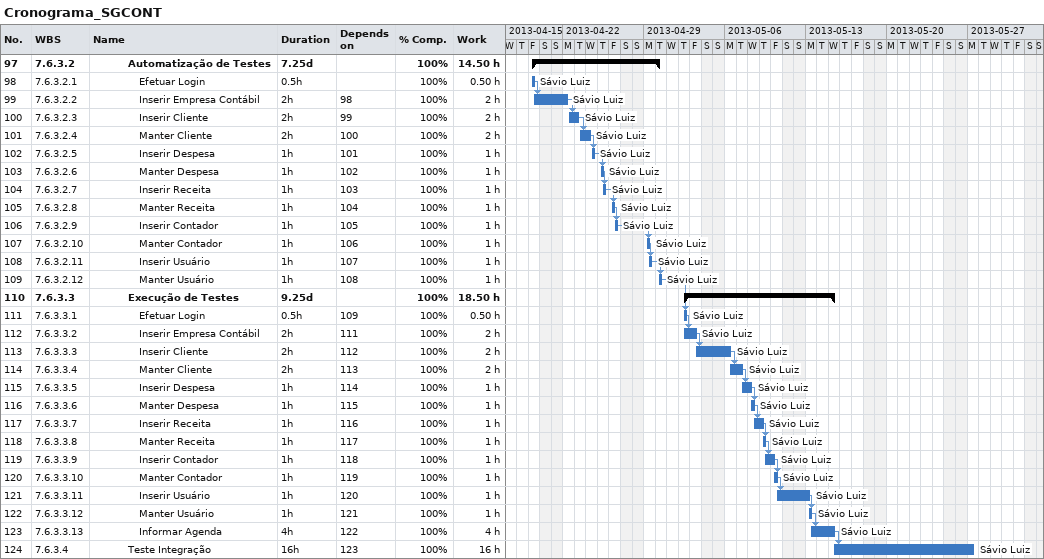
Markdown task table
Cronograma_SGCONT

| ID | WBS | Task | Duration | Start | Finish | Predecessors | Resources | % complete | Work (h) |
|---|---|---|---|---|---|---|---|---|---|
| 97 | 7.6.3.2 | **Automatização de Testes** | 7.25d | 2013-04-19 | 2013-04-30 |  |  | 100 | 14.50 |
| 98 | 7.6.3.2.1 | Efetuar Login | 0.5h | 2013-04-19 | 2013-04-19 |  | Sávio Luiz | 100 | 0.50 |
| 99 | 7.6.3.2.2 | Inserir Empresa Contábil | 2h | 2013-04-19 | 2013-04-22 | 98 | Sávio Luiz | 100 | 2 |
| 100 | 7.6.3.2.3 | Inserir Cliente | 2h | 2013-04-22 | 2013-04-23 | 99 | Sávio Luiz | 100 | 2 |
| 101 | 7.6.3.2.4 | Manter Cliente | 2h | 2013-04-23 | 2013-04-24 | 100 | Sávio Luiz | 100 | 2 |
| 102 | 7.6.3.2.5 | Inserir Despesa | 1h | 2013-04-24 | 2013-04-24 | 101 | Sávio Luiz | 100 | 1 |
| 103 | 7.6.3.2.6 | Manter Despesa | 1h | 2013-04-25 | 2013-04-25 | 102 | Sávio Luiz | 100 | 1 |
| 104 | 7.6.3.2.7 | Inserir Receita | 1h | 2013-04-25 | 2013-04-25 | 103 | Sávio Luiz | 100 | 1 |
| 105 | 7.6.3.2.8 | Manter Receita | 1h | 2013-04-26 | 2013-04-26 | 104 | Sávio Luiz | 100 | 1 |
| 106 | 7.6.3.2.9 | Inserir Contador | 1h | 2013-04-26 | 2013-04-26 | 105 | Sávio Luiz | 100 | 1 |
| 107 | 7.6.3.2.10 | Manter Contador | 1h | 2013-04-29 | 2013-04-29 | 106 | Sávio Luiz | 100 | 1 |
| 108 | 7.6.3.2.11 | Inserir Usuário | 1h | 2013-04-29 | 2013-04-29 | 107 | Sávio Luiz | 100 | 1 |
| 109 | 7.6.3.2.12 | Manter Usuário | 1h | 2013-04-30 | 2013-04-30 | 108 | Sávio Luiz | 100 | 1 |
| 110 | 7.6.3.3 | **Execução de Testes** | 9.25d | 2013-05-02 | 2013-05-15 |  |  | 100 | 18.50 |
| 111 | 7.6.3.3.1 | Efetuar Login | 0.5h | 2013-05-02 | 2013-05-02 | 109 | Sávio Luiz | 100 | 0.50 |
| 112 | 7.6.3.3.2 | Inserir Empresa Contábil | 2h | 2013-05-02 | 2013-05-03 | 111 | Sávio Luiz | 100 | 2 |
| 113 | 7.6.3.3.3 | Inserir Cliente | 2h | 2013-05-03 | 2013-05-06 | 112 | Sávio Luiz | 100 | 2 |
| 114 | 7.6.3.3.4 | Manter Cliente | 2h | 2013-05-06 | 2013-05-07 | 113 | Sávio Luiz | 100 | 2 |
| 115 | 7.6.3.3.5 | Inserir Despesa | 1h | 2013-05-07 | 2013-05-08 | 114 | Sávio Luiz | 100 | 1 |
| 116 | 7.6.3.3.6 | Manter Despesa | 1h | 2013-05-08 | 2013-05-08 | 115 | Sávio Luiz | 100 | 1 |
| 117 | 7.6.3.3.7 | Inserir Receita | 1h | 2013-05-08 | 2013-05-09 | 116 | Sávio Luiz | 100 | 1 |
| 118 | 7.6.3.3.8 | Manter Receita | 1h | 2013-05-09 | 2013-05-09 | 117 | Sávio Luiz | 100 | 1 |
| 119 | 7.6.3.3.9 | Inserir Contador | 1h | 2013-05-09 | 2013-05-10 | 118 | Sávio Luiz | 100 | 1 |
| 120 | 7.6.3.3.10 | Manter Contador | 1h | 2013-05-10 | 2013-05-10 | 119 | Sávio Luiz | 100 | 1 |
| 121 | 7.6.3.3.11 | Inserir Usuário | 1h | 2013-05-10 | 2013-05-13 | 120 | Sávio Luiz | 100 | 1 |
| 122 | 7.6.3.3.12 | Manter Usuário | 1h | 2013-05-13 | 2013-05-13 | 121 | Sávio Luiz | 100 | 1 |
| 123 | 7.6.3.3.13 | Informar Agenda | 4h | 2013-05-13 | 2013-05-15 | 122 | Sávio Luiz | 100 | 4 |
| 124 | 7.6.3.4 | Teste Integração | 16h | 2013-05-15 | 2013-05-27 | 123 | Sávio Luiz | 100 | 16 |
